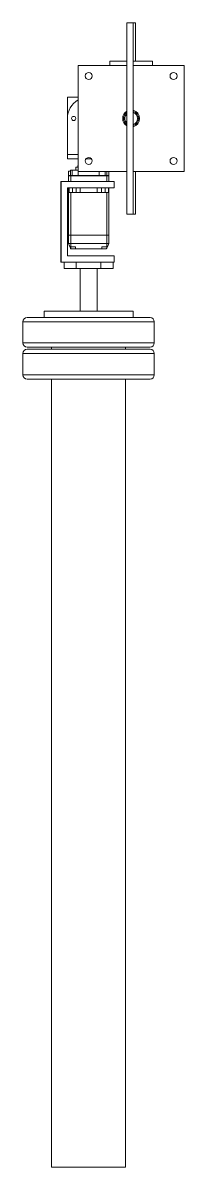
# Model space of a CAD drawing. Header units: millimetres. Extents: x -1060 to 1239, y -708 to 891.
# Drawn here: x -1059.5 to -1021.5, y -707.9 to -438.5 of the extents above; entities that cross this region are included whole.
import ezdxf

# ---------------------------------------------------------------- set-up
doc = ezdxf.new("R2010")
doc.units = ezdxf.units.MM
doc.header["$LTSCALE"] = 0.5

msp = doc.modelspace()

# ---------------------------------------------------------------- linework, layer by layer
at = {"color": 7, "linetype": 'Continuous', "lineweight": 15}
for p, q in [((-1033.48, -438.54), (-1034.98, -438.54)), ((-1034.98, -438.54), (-1034.98, -483.54)), ((-1033.48, -438.54), (-1032.98, -438.54)), ((-1033.48, -438.54), (-1033.48, -483.54)), ((-1032.98, -447.54), (-1032.98, -438.54)), ((-1046.48, -473.54), (-1046.48, -448.54)), ((-1046.48, -448.54), (-1034.98, -448.54)), ((-1034.98, -447.54), (-1038.98, -447.54)), ((-1038.98, -448.54), (-1038.98, -447.54)), ((-1028.98, -447.54), (-1033.48, -447.54)), ((-1033.48, -448.54), (-1021.48, -448.54)), ((-1028.98, -448.54), (-1028.98, -447.54)), ((-1021.48, -448.54), (-1021.48, -473.54)), ((-1049.03, -461.04), (-1049.03, -456.04)), ((-1046.48, -456.04), (-1049.03, -456.04)), ((-1049.03, -461.04), (-1049.03, -469.54)), ((-1049.03, -469.54), (-1049.03, -470.54)), ((-1049.03, -469.54), (-1046.48, -469.54)), ((-1046.48, -470.54), (-1049.03, -470.54)), ((-1043.27, -470.54), (-1044.66, -470.54)), ((-1048.78, -473.47), (-1048.78, -474.57)), ((-1048.78, -473.47), (-1048.27, -473.47)), ((-1048.27, -473.47), (-1048.27, -474.47)), ((-1048.26, -473.47), (-1048.27, -473.47)), ((-1048.26, -473.22), (-1048.26, -473.47)), ((-1048.26, -473.22), (-1048.25, -473.22)), ((-1048.25, -474.47), (-1048.25, -473.22)), ((-1048.25, -473.22), (-1047.87, -473.22)), ((-1047.87, -473.22), (-1047.87, -474.47)), ((-1047.87, -473.22), (-1046.48, -473.22)), ((-1047.05, -472.47), (-1047.05, -473.22)), ((-1047.05, -472.47), (-1046.48, -472.47)), ((-1046.55, -472.09), (-1046.55, -472.47)), ((-1046.55, -472.09), (-1046.48, -472.09)), ((-1046.5, -473.47), (-1046.5, -474.47)), ((-1034.98, -473.54), (-1046.48, -473.54)), ((-1041.5, -473.54), (-1041.5, -474.47)), ((-1039.75, -473.54), (-1039.75, -474.47)), ((-1039.28, -474.57), (-1039.28, -473.54)), ((-1021.48, -473.54), (-1033.48, -473.54)), ((-1032.98, -483.54), (-1032.98, -473.54)), ((-1050.55, -475.87), (-1050.55, -494.87)), ((-1050.55, -475.87), (-1050.48, -475.87)), ((-1050.48, -475.87), (-1050.48, -494.87)), ((-1050.48, -475.87), (-1037.98, -475.87)), ((-1048.79, -474.57), (-1048.79, -475.87)), ((-1048.79, -474.57), (-1048.78, -474.57)), ((-1048.78, -474.57), (-1048.74, -474.57)), ((-1048.74, -474.57), (-1048.24, -474.57)), ((-1048.62, -474.47), (-1048.62, -474.57)), ((-1048.59, -474.47), (-1048.62, -474.47)), ((-1048.59, -474.47), (-1048.59, -474.57)), ((-1048.59, -474.47), (-1048.09, -474.47)), ((-1048.24, -474.57), (-1039.74, -474.57)), ((-1048.09, -474.47), (-1048.09, -474.57)), ((-1039.89, -474.47), (-1048.09, -474.47)), ((-1039.89, -474.47), (-1039.89, -474.57)), ((-1039.39, -474.47), (-1039.89, -474.47)), ((-1039.74, -474.57), (-1039.24, -474.57)), ((-1039.39, -474.47), (-1039.39, -474.57)), ((-1039.24, -474.57), (-1039.24, -475.87)), ((-1037.98, -475.87), (-1037.98, -477.37)), ((-1037.98, -477.37), (-1048.98, -477.37)), ((-1048.98, -477.37), (-1048.98, -493.37)), ((-1048.79, -477.37), (-1048.79, -478.47)), ((-1048.79, -478.47), (-1048.74, -478.47)), ((-1048.79, -478.47), (-1048.79, -488.47)), ((-1048.74, -478.47), (-1048.61, -478.47)), ((-1048.74, -478.47), (-1048.74, -488.47)), ((-1048.61, -477.37), (-1048.61, -478.47)), ((-1048.61, -478.47), (-1048.6, -478.47)), ((-1048.6, -477.37), (-1048.6, -478.47)), ((-1048.6, -478.47), (-1047.85, -478.47)), ((-1048.24, -478.47), (-1048.24, -488.47)), ((-1047.85, -477.37), (-1047.85, -478.47)), ((-1047.85, -478.47), (-1046.98, -478.47)), ((-1046.98, -477.37), (-1046.98, -478.47)), ((-1046.98, -478.47), (-1045.98, -478.47)), ((-1045.98, -477.37), (-1045.98, -478.47)), ((-1045.98, -477.37), (-1045.98, -478.47)), ((-1045.98, -478.47), (-1041.98, -478.47)), ((-1045.98, -478.47), (-1045.98, -478.47)), ((-1041.98, -477.37), (-1041.98, -478.47)), ((-1041.98, -478.47), (-1040.99, -478.47)), ((-1040.98, -477.37), (-1040.98, -478.47)), ((-1040.98, -477.37), (-1040.98, -478.47)), ((-1040.98, -478.47), (-1040.1, -478.47)), ((-1040.98, -478.47), (-1040.98, -478.47)), ((-1040.1, -477.37), (-1040.1, -478.47)), ((-1040.1, -478.47), (-1039.35, -478.47)), ((-1039.74, -478.47), (-1039.74, -488.47)), ((-1039.35, -477.37), (-1039.35, -478.47)), ((-1039.35, -478.47), (-1039.24, -478.47)), ((-1039.24, -477.37), (-1039.24, -478.47)), ((-1039.24, -478.47), (-1039.24, -488.47)), ((-1033.48, -483.54), (-1034.98, -483.54)), ((-1033.48, -483.54), (-1032.98, -483.54)), ((-1048.79, -488.47), (-1048.79, -490.47)), ((-1048.79, -488.47), (-1048.74, -488.47)), ((-1048.74, -488.47), (-1048.74, -490.47)), ((-1048.74, -488.47), (-1048.24, -488.47)), ((-1048.24, -488.47), (-1048.24, -490.47)), ((-1048.24, -488.47), (-1039.74, -488.47)), ((-1039.74, -488.47), (-1039.74, -490.47)), ((-1039.74, -488.47), (-1039.24, -488.47)), ((-1039.24, -488.47), (-1039.24, -490.47)), ((-1048.79, -490.47), (-1048.74, -490.47)), ((-1048.44, -491.22), (-1048.79, -490.47)), ((-1048.74, -490.47), (-1048.24, -490.47)), ((-1048.39, -491.22), (-1048.74, -490.47)), ((-1048.44, -491.22), (-1048.43, -491.22)), ((-1048.43, -491.22), (-1048.28, -491.54)), ((-1048.39, -491.22), (-1048.24, -491.22)), ((-1048.39, -491.22), (-1048.24, -491.54)), ((-1048.39, -491.22), (-1048.39, -491.22)), ((-1048.24, -491.22), (-1048.24, -490.47)), ((-1048.24, -490.47), (-1039.74, -490.47)), ((-1048.24, -491.22), (-1047.11, -491.22)), ((-1048.24, -491.22), (-1048.24, -491.54)), ((-1048.2, -491.72), (-1048.16, -491.72)), ((-1047.11, -491.72), (-1048.16, -491.72)), ((-1047.11, -491.54), (-1047.11, -491.22)), ((-1047.11, -491.22), (-1047.11, -491.54)), ((-1047.11, -491.72), (-1040.86, -491.72)), ((-1040.86, -491.22), (-1039.74, -491.22)), ((-1040.86, -491.54), (-1040.86, -491.22)), ((-1040.86, -491.72), (-1039.82, -491.72)), ((-1039.74, -491.22), (-1039.74, -490.47)), ((-1039.74, -490.47), (-1039.24, -490.47)), ((-1039.74, -491.22), (-1039.59, -491.22)), ((-1039.74, -491.22), (-1039.74, -491.54)), ((-1039.59, -491.22), (-1039.74, -491.54)), ((-1039.59, -491.22), (-1039.24, -490.47)), ((-1050.55, -494.87), (-1050.48, -494.87)), ((-1050.48, -494.87), (-1037.98, -494.87)), ((-1049.8, -494.87), (-1049.8, -496.37)), ((-1048.98, -493.37), (-1037.98, -493.37)), ((-1046.91, -494.87), (-1046.91, -496.37)), ((-1041.14, -494.87), (-1041.14, -496.37)), ((-1038.25, -494.87), (-1038.25, -496.37)), ((-1037.98, -493.37), (-1037.98, -494.87)), ((-1049.8, -496.37), (-1046.91, -496.37)), ((-1046.91, -496.37), (-1041.14, -496.37)), ((-1046.03, -496.37), (-1046.03, -506.37)), ((-1042.03, -506.37), (-1042.03, -496.37)), ((-1041.14, -496.37), (-1038.25, -496.37)), ((-1059.53, -508.87), (-1059.53, -513.87)), ((-1058.53, -507.87), (-1046.17, -507.87)), ((-1054.53, -506.37), (-1054.53, -507.87)), ((-1054.53, -506.37), (-1044.03, -506.37)), ((-1046.17, -507.87), (-1029.53, -507.87)), ((-1044.03, -506.37), (-1033.53, -506.37)), ((-1033.53, -507.87), (-1033.53, -506.37)), ((-1028.53, -513.87), (-1028.53, -508.87)), ((-1059.53, -516.37), (-1059.53, -521.37)), ((-1046.17, -514.87), (-1058.53, -514.87)), ((-1058.53, -515.37), (-1044.03, -515.37)), ((-1052.78, -514.87), (-1052.78, -515.37)), ((-1029.53, -514.87), (-1046.17, -514.87)), ((-1044.03, -515.37), (-1029.53, -515.37)), ((-1035.28, -515.37), (-1035.28, -514.87)), ((-1028.53, -521.37), (-1028.53, -516.37)), ((-1044.03, -522.37), (-1058.53, -522.37)), ((-1052.78, -522.37), (-1052.78, -707.87)), ((-1029.53, -522.37), (-1044.03, -522.37)), ((-1035.28, -707.87), (-1035.28, -522.37)), ((-1052.78, -707.87), (-1035.28, -707.87))]:
    msp.add_line(p, q, dxfattribs=at)
at = {"color": 8, "linetype": 'Continuous', "lineweight": 15}
for p, q in [((-1040.12, -474.47), (-1040.12, -473.54)), ((-1048.74, -474.57), (-1048.74, -475.87)), ((-1048.24, -474.57), (-1048.24, -475.87)), ((-1039.74, -474.57), (-1039.74, -475.87)), ((-1048.74, -477.37), (-1048.74, -478.47)), ((-1046.31, -508.87), (-1059.53, -508.87)), ((-1028.53, -508.87), (-1046.31, -508.87)), ((-1059.53, -513.87), (-1046.31, -513.87)), ((-1046.31, -513.87), (-1028.53, -513.87)), ((-1044.03, -516.37), (-1059.53, -516.37)), ((-1028.53, -516.37), (-1044.03, -516.37)), ((-1059.53, -521.37), (-1044.03, -521.37)), ((-1044.03, -521.37), (-1028.53, -521.37))]:
    msp.add_line(p, q, dxfattribs=at)
at = {"color": 7, "linetype": 'Continuous', "lineweight": 15}
for centre, radius in [((-1043.98, -451.04), 0.825), ((-1023.98, -451.04), 0.825), ((-1023.98, -451.04), 0.825), ((-1047.53, -461.04), 0.5), ((-1043.98, -471.04), 0.825), ((-1043.98, -471.04), 0.825), ((-1023.98, -471.04), 0.825), ((-1023.98, -471.04), 0.825)]:
    msp.add_circle(centre, radius, dxfattribs=at)
for centre, radius, start, end in [((-1044.03, -461.04), 5, 119.3406, 180), ((-1047.54, -461.04), 0.5, 270, 89.5257), ((-1033.98, -461.04), 2, 120, 240), ((-1033.98, -461.04), 1.5, 131.8103, 228.1897), ((-1033.98, -461.04), 2, 284.4775, 75.5225), ((-1033.98, -461.04), 1.5, 289.4712, 70.5288), ((-1058.53, -508.87), 1, 90, 180), ((-1029.53, -508.87), 1, 0, 90), ((-1058.53, -513.87), 1, 180, 270), ((-1029.53, -513.87), 1, 270, 0), ((-1058.53, -516.37), 1, 90, 180), ((-1029.53, -516.37), 1, 0, 90), ((-1058.53, -521.37), 1, 180, 270), ((-1029.53, -521.37), 1, 270, 0)]:
    msp.add_arc(centre, radius, start, end, dxfattribs=at)
at = {"color": 8, "linetype": 'Continuous', "lineweight": 15}
for start, end in [(124.8499, 180), (286.6015, 73.3985), (180, 235.1501)]:
    msp.add_arc((-1033.98, -461.04), 1.75, start, end, dxfattribs=at)
at = {"color": 7, "linetype": 'Continuous', "lineweight": 15}
for centre, major_axis, ratio, start_param, end_param in [((-1048.29, -491.54), (-1.12, 2.41), 0.001012, 4.638175, 4.711917), ((-1048.24, -491.54), (-1.12, 2.41), 0.001012, 1.570324, 1.644066), ((-1048.24, -491.54), (0, 2.41), 0.466305, 4.639381, 4.713123), ((-1039.74, -491.54), (0, 2.41), 0.466305, 1.57153, 1.645272), ((-1039.74, -491.54), (1.12, 2.41), 0.001012, 1.571268, 1.64501)]:
    msp.add_ellipse(centre, major_axis=major_axis, ratio=ratio, start_param=start_param, end_param=end_param, dxfattribs=at)

doc.saveas('drawing.dxf')
